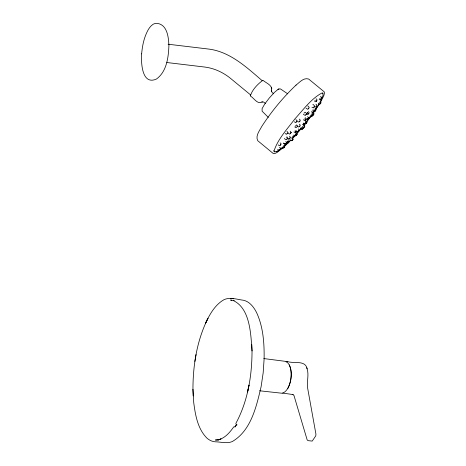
<?xml version="1.0" encoding="UTF-8"?>
<svg xmlns="http://www.w3.org/2000/svg" width="466" height="466" viewBox="0 0 466 466"><rect width="100%" height="100%" fill="white"/><g stroke="black" fill="none" stroke-linecap="round" stroke-linejoin="round"><path stroke-width="0.7" d="M192.953 389.314C192.953 364.971 197.019 340.122 207.999 318.208L205.454 323.433C209.374 315.022 214.11 306.424 221.886 300.995C227.705 296.551 235.074 298.898 241.557 299.976C248.92 300.442 253.929 307.018 256.848 313.158C263.296 327.441 264.35 343.489 264.111 358.96L263.168 372.841L261.111 386.675C256.422 406.469 251.157 430.543 232.214 441.605C226.785 443.912 220.797 441.826 215.175 441.803C212.112 441.576 209.292 440.184 206.991 438.191C197.654 428.871 195.341 415.014 193.71 402.461L192.959 389.36L193.192 395.96M252.03 351.02C251.984 375.718 247.842 401.057 236.07 423.012C235.254 424.13 236.944 424.829 237.095 424.887M290.289 133.643L290.767 132.996M271.422 90.456L271.398 91.196L271.527 90.043L271.398 90.526C273.233 85.377 265.766 82.948 262.923 80.239C257.698 84.107 252.054 89.787 250.382 96.043C253.918 97.755 257.547 105.165 262.271 101.856L261.863 102.031L263.535 101.99L265.416 103.417M291.174 132.338L291.157 132.635L290.196 131.191M296.813 130.958L295.281 132.682L293.912 131.925M194.875 361.47L196.058 354.527M305.772 114.881L306.296 114.252M314.276 110.11L314.626 109.685M303.745 123.304L303.797 123.007L303.279 123.752M301.438 127.969L301.951 127.381M294.978 131.156L295.048 130.841M319.833 98.74L320.381 98.046M320.253 103.691L320.719 103.038M250.242 95.518L250.452 94.825M287.021 133.771L287.539 133.148M312.389 110.704L311.981 111.333M289.514 138.484L290.097 137.942M316.03 106.621L316.536 106.027M295.374 130.841L295.38 130.748M308.195 113.989L308.44 113.576M286.835 139.089L287.365 138.536M305.23 120.007L305.719 119.413M321.406 98.932L321.587 98.512L321.196 99.229L321.447 98.833M320.992 99.369L321.482 98.757M296.108 85.045L295.957 85.179C282.955 97.528 271.445 111.479 261.706 126.531C259.597 130.736 255.217 135.787 257.75 140.715L273.233 153.5L274.538 153.669L277.043 152.493L283.328 147.565M286.2 137.837L286.369 137.487M308.323 108.689L308.812 108.118M320.538 101.372L323.089 95.233L322.752 93.252M280.171 145.176L280.713 144.629M313.595 111.566L313.018 112.312L313.764 111.287L313.554 111.63M316.303 101.239L316.717 100.615M311.492 116.512L312.447 115.219L312.01 115.725M287.673 388.79C291.32 381.84 292.747 372.363 289.281 364.866M320.264 102.584L323.713 95.967L324.505 93.177L324.208 91.814L308.69 79.057C303.64 77.298 299.492 82.459 295.957 85.179M307.781 119.005L307.531 119.273L308.539 117.729L307.513 116.622M314.026 111.054L312.878 112.591L311.416 111.892M307.997 118.725L308.265 118.253L308.032 118.614M319.163 103.691L315.977 108.799M304.018 127.201L304.671 126.333L303.797 127.399L304.514 126.577M236.588 424.345C235.889 425.411 235.377 427.24 233.751 426.862C229.831 432.436 225.002 438.244 218.053 439.875L221.035 438.972L218.193 439.822L215.385 440.015L218.577 439.951M285.751 143.714L286.305 143.173M315.15 110.92L315.441 110.436M319.012 103.068L319.49 102.415M282.961 146.767L283.573 146.114M306.634 114.065L305.218 115.44L303.349 114.38M302.451 128.797L303.29 127.713L302.125 129.193L303.098 127.911L302.288 128.936L302.912 128.179M305.964 123.618L305.486 123.863M306.086 123.426L305.824 123.851L306.069 123.665M236.291 425.085L235.08 427.007M315.063 111.077L315.488 110.39M304.275 124.533C306.733 121.678 302.702 126.362 304.828 123.933L303.669 125.156L302.486 124.335M313.298 114.822L313.845 114.071L313.094 115.096C314.544 114.42 312.505 112.679 312.092 114.129L313.309 114.869M295.834 126.199L296.096 125.523L295.735 126.146M295.461 135.763L296.23 135.245M319.181 104.396L313.478 112.871M308.719 113.454L308.632 113.593M313.169 111.922L313.519 111.444M298.322 131.191L298.822 130.631M306.471 123.106L306.803 122.645L306.477 123.071M311.672 116.209L312.208 115.539L311.76 116.273M312.925 113.197L314.451 111.001M286.73 142.823L285.209 144.285L284.027 143.505M315.121 108.462C317.398 108.526 314.964 111.543 315.459 110.663M295.7 133.946L295.234 134.482L295.642 133.958M310.554 116.448L306.436 121.83M311.055 116.191L306.902 121.632M306.535 123.123L307.117 122.08L306.104 120.95M292.357 140.254L292.083 140.534L292.957 139.614L291.827 140.802L290.33 140.01M294.78 136.078L295.06 135.676L294.774 136.043M315.068 100.557L315.296 100.26M295.968 135.548L297.127 134.225L296.137 132.868M283.905 147.716L284.411 147.186M294.5 136.194L294.058 136.742L294.529 136.142M299.376 126.327L299.854 125.925M304.257 124.935L305.137 123.834M315.214 111.001L315.476 110.675L314.445 111.386M313.927 107.087L314.206 106.772M296.085 135.356L296.696 134.674M295.881 132.012L296.283 131.604M301.572 128.191L296.574 133.992M301.234 128.197L296.388 133.783M288.419 142.579L288.664 142.287L288.174 142.806M295.03 135.291L291.85 138.728M292.957 138.012L295.217 135.495M312.045 115.766L311.649 116.401M290.475 140.173L283.975 146.423M292.264 140.371L293.254 139.142L291.78 137.639M291.058 139.986L284.347 146.644M303.972 113.145L305.178 112.219L306.587 113.448M308.113 118.451L307.426 119.389L308.539 117.729L307.181 119.616L305.917 118.859M295.327 135.187L294.955 135.705M304.729 124.038L304.216 124.672M288.273 142.549L288.611 142.281M295.922 132.105L296.411 131.61L295.706 132.268M282.914 147.349L278.738 150.547L276.175 151.788L274.544 151.596L273.548 150.774M294.838 135.822C296.201 134.616 293.265 138.693 292.572 136.171M299.859 120.904L299.417 121.556M296.522 121.44L296.061 122.075M310.449 115.632L311.049 115.015M312.849 104.745L313.164 104.501L314.597 105.899L314.503 106.568L313.455 107.926L311.958 107.25M293.481 135.571L293.999 134.942M278.214 89.251L274.235 92.559L269.237 98.087L264.7 104.064L262.102 108.59L262.119 111.205L268.323 117.374M280.083 148.998L279.571 149.586M304.147 119.046L304.479 118.847M276.175 151.788L278.476 150.664M278.744 89.006L280.503 88.942L287.743 93.858M278.004 89.344L278.965 88.907M286.025 361.855L287.79 361.639C293.784 363.742 305.562 359.845 307.117 368.816C309.104 375.013 306.715 381.427 307.56 387.695L315.942 434.19L315.762 435.856L312.214 441.086L308.049 440.644L307.158 439.863L293.935 395.378L292.671 394.475L293.108 394.586L282.652 393.065M287.318 361.628L286.677 361.663L287.574 361.61M259.55 390.776L282.169 393.257C291.699 390.788 294.949 365.606 285.675 361.383L263.797 358.564M168.139 44.223L207.574 48.936C229.499 51.178 246.374 67.081 262.241 80.729M166.84 62.52L204.889 67.069C214.308 68.275 223.226 72.416 230.554 78.399L250.545 94.86M231.631 300.221L230.559 300.057L234.287 300.669M233.233 300.506C250.271 308.509 250.807 334.18 252.03 350.956L251.809 344.572M273.758 93.8L272.325 92.722L271.334 90.969M314.177 106.405C315.569 108.648 318.33 104.984 315.948 104.238M312.488 115.347L312.907 115.358L314.061 113.78L313.03 112.417M303.436 119.756C304.735 122.075 307.531 118.393 305.172 117.682M278.214 144.868C279.443 147.035 282.716 143.831 280.148 142.87M277.672 149.318C278.901 151.409 282.081 148.083 279.449 147.215M303.209 127.573L303.593 127.649L304.898 126.059L303.879 124.772M306.36 113.675C307.636 115.999 310.577 112.492 308.247 111.624M287.604 138.32L288.85 139.072L289.899 138.309L290.475 137.26L289.473 136.177M282.058 147.407L283.089 148.077L282.029 147.355C283.165 149.603 286.34 146.202 283.771 145.392M319.123 99.089C320.812 101.67 323.288 97.097 320.439 96.485M294.733 126.886C295.997 129.053 298.968 125.779 296.527 124.859M314.48 101.011C315.913 103.341 318.412 99.532 316.024 98.763M285.11 133.486L286.31 134.272L287.458 133.573L288.005 132.513L286.934 131.342M309.873 116.185C311.177 118.411 313.857 114.619 311.405 113.954M286.165 142.666L287.4 143.446L288.885 142.165L288.926 141.431L288.052 140.551M305.976 108.1L307.688 109.277L308.509 108.794L309.203 107.366L307.752 105.875M283.311 143.027L284.965 144.18L283.992 143.47M318.4 103.481C319.746 105.829 322.39 101.908 320.055 101.169M284.435 138.449C285.512 141.338 289.479 138.122 286.846 136.788M297.454 126.193C298.636 128.383 301.764 125.214 299.353 124.183M300.768 128.476C301.904 130.707 304.7 127.119 302.341 126.437M294.378 121.76C295.683 124.113 298.351 120.327 295.823 119.605M296.411 130.963C297.524 133.171 300.716 129.857 298.316 128.907M287.994 133.031L289.683 134.179L291.163 132.548M322.763 93.002L323.13 93.194L321.907 93.025C311.439 98.501 303.133 109.871 294.908 118.894C287.376 128.855 277.678 139.34 274.078 150.885L274.299 152.003M297.325 120.904C298.508 123.909 301.933 120.1 299.254 119.08M300.273 127.94L301.706 129.152M312.966 109.673L313.892 110.646M285.769 141.495L286.619 142.398M307.117 368.816L306.774 367.744M271.806 88.482L271.468 87.317M141.652 53.858C140.982 62.66 141.88 85.534 156.366 79.08C166.77 71.706 168.494 57.184 168.913 45.348C168.541 37.402 167.352 25.141 157.706 23.434C153.564 22.467 150.471 26.201 148.473 29.294C144.175 36.75 142.369 45.359 141.652 53.858M305.236 122.5L305.731 121.743L305.236 122.5M287.26 141.594L287.155 142.019L287.72 141.239L287.26 141.594M249.007 385.166L247.58 391.883L249.007 385.166M320.765 102.945L320.241 103.749L320.765 102.945M307.741 112.638L307.129 113.273L307.741 112.638M305.69 119.506L305.451 119.89L305.69 119.506M305.568 119.296L305.154 119.931L305.568 119.296M305.166 123.595L303.826 125.121L305.166 123.595M287.895 142.887L288.774 142.048L287.895 142.887M306.704 122.663L306.424 122.989L306.704 122.663M289.351 138.46L289.654 138.117L289.351 138.46M298.217 131.115L298.927 130.474L298.217 131.115M296.72 134.61L296.44 134.93L297.127 134.225L296.72 134.61M285.71 143.569L286.124 143.161L285.71 143.569M286.235 143.33L285.553 143.912L286.235 143.33M296.568 131.307L295.992 131.808L296.568 131.307M289.275 138.897L288.85 139.072L289.275 138.897M233.553 298.753L230.967 298.31L233.553 298.753"/></g></svg>
